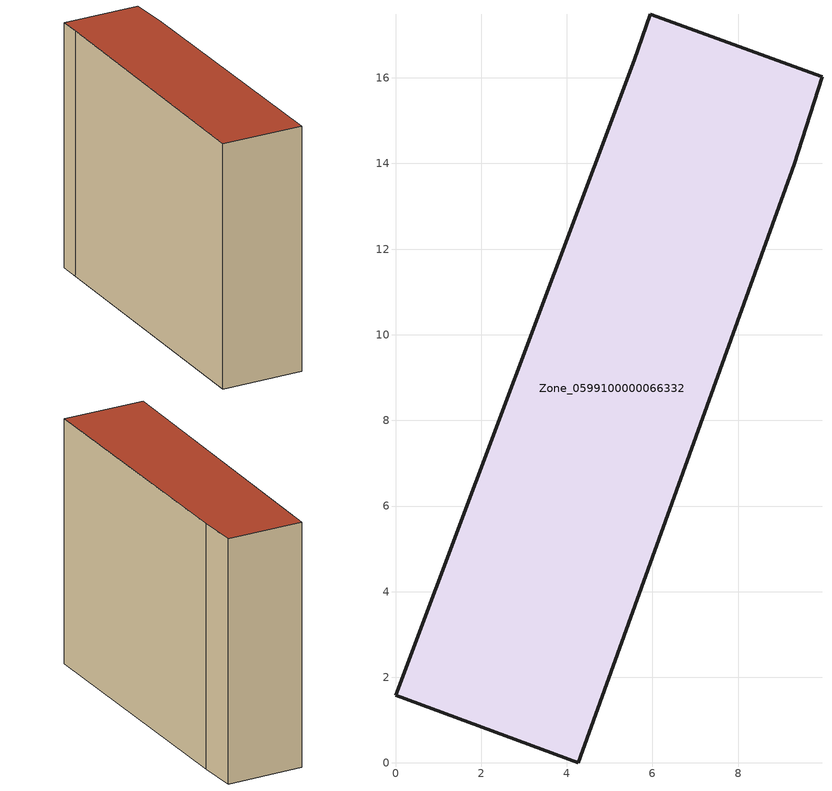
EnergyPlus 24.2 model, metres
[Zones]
Zone_0599100000066332
 floor ground (C_G): 9.96,16.03 9.31,13.98 4.27,0 0,1.58 5.57,16.41 5.95,17.49 z0
 wall outside (C_F): 4.27,0 9.31,13.98 9.96,16.03 5.95,17.49 5.57,16.41 0,1.58 4.27,0 z0:13.66
 roof outside (C_R): 9.31,13.98 9.96,16.03 5.95,17.49 5.57,16.41 0,1.58 4.27,0 z13.66
[BUILDING]
Pand.0599100000066332: North Axis=0; Terrain=City; Loads Convergence Tolerance Value=0.04; Temperature Convergence Tolerance Value=0.4; Solar Distribution=FullExterior; Maximum Number of Warmup Days=25; Minimum Number of Warmup Days=1
[Site:Location]
Rotterdam.The.Hague.AP_ZH_NLD Design_Conditions: Latitude=51.96; Longitude=4.45; Time Zone=1; Elevation=-4.5
[SITE:GROUNDTEMPERATURE:BUILDINGSURFACE]
18, 18, 18, 18, 18, 18, 18, 18, 18, 18, 18, 18
[MATERIAL] Thermal Absorptance=0.9; Solar Absorptance=0.7; Visible Absorptance=0.7
Name | Roughness | Thickness | Conductivity | Density | Specific Heat
G.TI.1946 | MediumSmooth | 0.15 | 1 | 540 | 1210
F.TI.1946 | Rough | 0.3 | 0.857143 | 1920 | 840
R.TI.1946 | MediumRough | 0.2 | 0.1 | 1500 | 1000
[CONSTRUCTION]
C_G: G.TI.1946
C_F: F.TI.1946
C_R: R.TI.1946
[ZONE]
Zone_0599100000066332: Type=1; Multiplier=1; Ceiling Height=Autocalculate; Volume=Autocalculate; Floor Area=autocalculate; Part of Total Floor Area=Yes
[ZONEINFILTRATION:DESIGNFLOWRATE]
Infil_Zone_0599100000066332: Zone or ZoneList or Space or SpaceList=Zone_0599100000066332; Schedule=AlwaysOn; Design Flow Rate Calculation Method=Flow/Area; Flow Rate per Floor Area=0.003; Constant Term Coefficient=1; Temperature Term Coefficient=0; Velocity Term Coefficient=0; Velocity Squared Term Coefficient=0
[HVACTEMPLATE:ZONE:IDEALLOADSAIRSYSTEM]
Zone_0599100000066332: Maximum Heating Supply Air Temperature=50; Minimum Cooling Supply Air Temperature=13; Maximum Heating Supply Air Humidity Ratio=0.0156; Minimum Cooling Supply Air Humidity Ratio=0.0077; Heating Limit=NoLimit; Cooling Limit=NoLimit; Dehumidification Control Type=ConstantSensibleHeatRatio; Cooling Sensible Heat Ratio=0.7; Dehumidification Setpoint=60; Humidification Control Type=None; Humidification Setpoint=30; Outdoor Air Method=None; Outdoor Air Flow Rate per Person=0.00944; Outdoor Air Flow Rate per Zone Floor Area=0; Outdoor Air Flow Rate per Zone=0; Demand Controlled Ventilation Type=None; Outdoor Air Economizer Type=NoEconomizer; Heat Recovery Type=None; Sensible Heat Recovery Effectiveness=0.7; Latent Heat Recovery Effectiveness=0.65
[ZONECONTROL:THERMOSTAT]
ThermostatControl_Zone_0599100000066332: Zone or ZoneList=Zone_0599100000066332; Control Type Schedule=DualSetpointControlType; Control 1=Thermostat_Zone_0599100000066332; Temperature Difference Between Cutout And Setpoint=0
[THERMOSTATSETPOINT:DUALSETPOINT]
Thermostat_Zone_0599100000066332: Heating Setpoint Temperature Schedule=HeatingSetpoint_Zone_0599100000066332; Cooling Setpoint Temperature Schedule=CoolingSetpoint_Zone_0599100000066332
[SCHEDULE:COMPACT]
HeatingSetpoint_Zone_0599100000066332: Through: 12/31, For: AllDays, Until: 24:00, 21
CoolingSetpoint_Zone_0599100000066332: Through: 12/31, For: AllDays, Until: 24:00, 24
DualSetpointControlType: Through: 12/31, For: AllDays, Until: 24:00, 4
AlwaysOn: Through: 12/31, For: AllDays, Until: 24:00, 1
